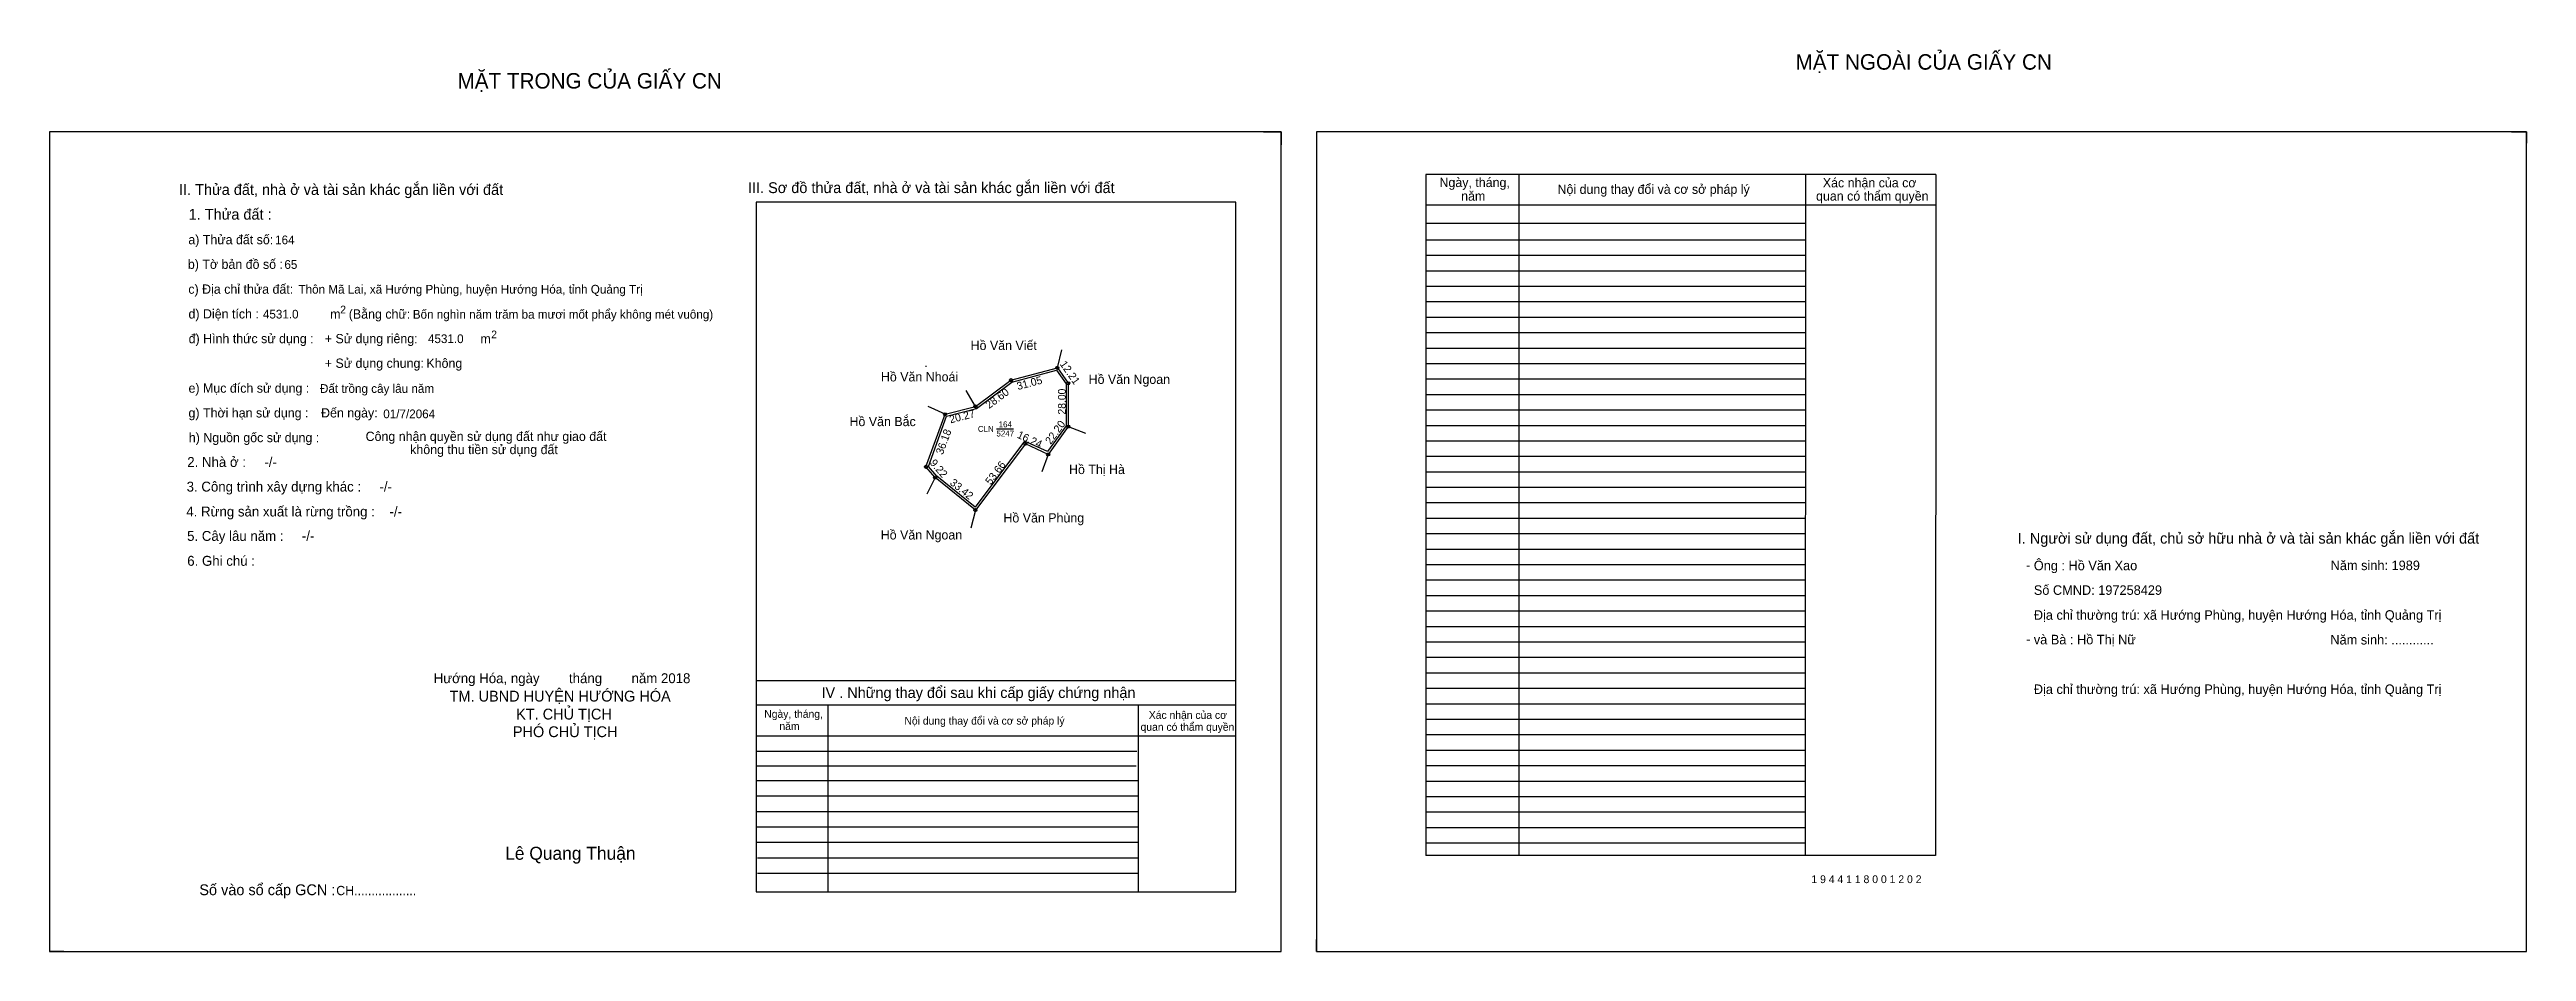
# Model space of a CAD drawing. Extents: x 531985 to 535496, y 1847070 to 1847670.
# Drawn here: x 533894 to 535496, y 1847087 to 1847670 of the extents above.
import ezdxf

# ---------------------------------------------------------------- set-up
doc = ezdxf.new("R2010")
doc.units = 0
for name, color, linetype in [('Default', 7, 'Continuous'), ('Level 10', 7, 'Continuous'), ('Level 11', 7, 'Continuous'), ('Level 13', 7, 'Continuous'), ('Level 27', 7, 'Continuous'), ('Level 36', 7, 'Continuous'), ('Level 49', 7, 'Continuous'), ('Level 55', 7, 'Continuous'), ('Level 6', 7, 'Continuous'), ('Level 60', 7, 'Continuous'), ('Level 7', 7, 'Continuous'), ('Level 8', 7, 'Continuous'), ('Level 9', 7, 'Continuous')]:
    doc.layers.add(name, color=color, linetype=linetype)

msp = doc.modelspace()

# ---------------------------------------------------------------- linework, layer by layer
at = {"layer": 'Level 10'}
for p, q in [((534679.3, 1847616.6), (534690.6, 1847616.6)), ((534690.6, 1847616.6), (534690.6, 1847608.2)), ((535486.1, 1847616.6), (535495.7, 1847616.6)), ((535495.7, 1847616.6), (535495.7, 1847609.2)), ((533894.5, 1847094.4), (533894.5, 1847086.6)), ((533903.7, 1847086.6), (533894.5, 1847086.6)), ((534713.4, 1847086.6), (534713.4, 1847094.4)), ((534713.4, 1847086.6), (534720.5, 1847086.6))]:
    msp.add_line(p, q, dxfattribs=at)
for points in [[(533894.5, 1847086.6), (534690.6, 1847086.6), (534690.6, 1847616.6), (533894.5, 1847616.6)], [(534713.4, 1847086.6), (535495.7, 1847086.6), (535495.7, 1847616.6), (534713.4, 1847616.6)], [(534553, 1847426), (534540, 1847408), (534525.3, 1847414.9), (534493, 1847372), (534467, 1847393), (534461, 1847400), (534473.4, 1847434), (534493, 1847439), (534516, 1847456), (534546, 1847464), (534553, 1847454)], [(534551.6, 1847426.5), (534539.5, 1847409.8), (534524.8, 1847416.6), (534492.8, 1847374), (534468, 1847394), (534462.6, 1847400.3), (534474.4, 1847432.8), (534493.6, 1847437.7), (534516.6, 1847454.7), (534545.4, 1847462.4), (534551.6, 1847453.6)]]:
    msp.add_lwpolyline(points, close=True, dxfattribs=at)
at = {"layer": 'Level 11'}
for centre in [(534546, 1847464), (534516, 1847456), (534553, 1847454), (534473.4, 1847434), (534493, 1847439), (534553, 1847426), (534553, 1847426), (534461, 1847400), (534525.3, 1847414.9), (534540, 1847408), (534467, 1847393), (534493, 1847372)]:
    msp.add_circle(centre, 1, dxfattribs=at)
at = {"layer": 'Level 27'}
for p, q in [((534546, 1847464), (534548.9, 1847475.6)), ((534493, 1847439), (534487, 1847449.4)), ((534473.4, 1847434), (534462.4, 1847439)), ((534553, 1847426), (534564.2, 1847421.7)), ((534540, 1847408), (534536, 1847396.7)), ((534467, 1847393), (534461.5, 1847382.3)), ((534493, 1847372), (534490.1, 1847360.3))]:
    msp.add_line(p, q, dxfattribs=at)
at = {"layer": 'Level 7'}
for p, q in [((535029.4, 1847546.6), (534784.2, 1847546.6)), ((535029.4, 1847536.6), (534784.2, 1847536.6)), ((535029.4, 1847526.6), (534784.2, 1847526.6)), ((535029.4, 1847516.6), (534784.2, 1847516.6)), ((535029.4, 1847506.6), (534784.2, 1847506.6)), ((535029.4, 1847496.6), (534784.2, 1847496.6)), ((535029.4, 1847486.6), (534784.2, 1847486.6)), ((535029.4, 1847476.6), (534784.2, 1847476.6)), ((535029.4, 1847466.6), (534784.2, 1847466.6)), ((535029.4, 1847456.6), (534784.2, 1847456.6)), ((535029.4, 1847446.6), (534784.2, 1847446.6)), ((535029.4, 1847436.6), (534784.2, 1847436.6)), ((535029.4, 1847426.6), (534784.2, 1847426.6)), ((535029.4, 1847416.6), (534784.2, 1847416.6)), ((535029.4, 1847406.6), (534784.2, 1847406.6)), ((535029.4, 1847396.6), (534784.2, 1847396.6)), ((535029.4, 1847386.6), (534784.2, 1847386.6)), ((535029.4, 1847376.6), (534784.2, 1847376.6)), ((535029.4, 1847366.6), (534784.2, 1847366.6)), ((535029.4, 1847356.6), (534784.2, 1847356.6)), ((535029.4, 1847346.6), (534784.2, 1847346.6)), ((535029.4, 1847336.6), (534784.2, 1847336.6)), ((535029.4, 1847326.6), (534784.2, 1847326.6)), ((535029.4, 1847316.6), (534784.2, 1847316.6)), ((535029.4, 1847306.6), (534784.2, 1847306.6)), ((535029.4, 1847296.6), (534784.2, 1847296.6)), ((535029.4, 1847286.6), (534784.2, 1847286.6)), ((535029.4, 1847276.6), (534784.2, 1847276.6)), ((535029.4, 1847266.6), (534784.2, 1847266.6)), ((535029.4, 1847256.6), (534784.2, 1847256.6)), ((535029.4, 1847246.6), (534784.2, 1847246.6)), ((535029.4, 1847236.6), (534784.2, 1847236.6)), ((535029.4, 1847226.6), (534784.2, 1847226.6)), ((534597.4, 1847215.9), (534351.3, 1847215.9)), ((535029.4, 1847216.6), (534784.2, 1847216.6)), ((534596.9, 1847206.4), (534351.3, 1847206.4)), ((534598.2, 1847197), (534351.3, 1847197)), ((535029.4, 1847206.6), (534784.2, 1847206.6)), ((535029.4, 1847196.6), (534784.2, 1847196.6)), ((534598.2, 1847187), (534351.3, 1847187)), ((534598.2, 1847177), (534351.3, 1847177)), ((535029.4, 1847186.6), (534784.2, 1847186.6)), ((535029.4, 1847176.6), (534784.2, 1847176.6)), ((534598.2, 1847167), (534351.3, 1847167)), ((535029.4, 1847166.6), (534784.2, 1847166.6)), ((534598.2, 1847157), (534351.3, 1847157)), ((534598.2, 1847147), (534352.1, 1847147)), ((535029.4, 1847156.6), (534784.2, 1847156.6)), ((534598.2, 1847137), (534352.1, 1847137))]:
    msp.add_line(p, q, dxfattribs=at)
at = {"layer": 'Level 8'}
for p, q in [((535113.8, 1847589.1), (534784.2, 1847589.1)), ((534784.2, 1847589.1), (534784.2, 1847148.6)), ((534844.2, 1847589.1), (534844.2, 1847148.6)), ((535029.6, 1847588.9), (535029.4, 1847148.6)), ((535113.8, 1847589.1), (535113.7, 1847148.6)), ((534661.3, 1847571.2), (534351.3, 1847571.2)), ((534351.3, 1847571.2), (534351.3, 1847125.2)), ((534661.3, 1847125.2), (534661.3, 1847571.2)), ((535113.8, 1847569.1), (534784.2, 1847569.1)), ((535029.4, 1847557.3), (534784.2, 1847557.3)), ((534661.3, 1847261.6), (534351.3, 1847261.6)), ((534661.3, 1847245.9), (534351.3, 1847245.9)), ((534397.5, 1847245.9), (534397.5, 1847125.2)), ((534598.2, 1847245.9), (534598.2, 1847125.2)), ((534661.3, 1847225.9), (534351.3, 1847225.9)), ((535113.7, 1847148.6), (534784.2, 1847148.6)), ((534351.3, 1847125.2), (534661.3, 1847125.2))]:
    msp.add_line(p, q, dxfattribs=at)
at = {"layer": 'Level 9'}
msp.add_line((534506.6, 1847424.5), (534517.7, 1847424.5), dxfattribs=at)

# ---------------------------------------------------------------- texts
at = {"layer": 'Default'}
for s, p in [('e) Mục đích sử dụng :', (533984.3, 1847447.9)), ('g) Thời hạn sử dụng :', (533984.3, 1847431.9)), ('Đến ngày:', (534070, 1847431.9)), ('h) Nguồn gốc sử dụng :', (533984.5, 1847415.9)), ('Công nhận quyền sử dụng đất như giao đất', (534098.8, 1847416.7)), ('không thu tiền sử dụng đất', (534127.6, 1847408.2))]:
    msp.add_text(s, height=6, dxfattribs=at).set_placement(p)
at = {"layer": 'Level 13'}
for s, p in [('CLN', (534494.6, 1847422.6)), ('5247', (534506.6, 1847419.6)), ('164', (534508, 1847425.5))]:
    msp.add_text(s, height=3.84, dxfattribs=at).set_placement(p)
at = {"layer": 'Level 36'}
for p in [(534459.9, 1847464.5), (534557.1, 1847395.3)]:
    msp.add_text('.', height=6, dxfattribs=at).set_placement(p)
at = {"layer": 'Level 49'}
for s, rotation, p in [('12.21', 304.992, (534547.3, 1847466.4)), ('28.60', 36.4692, (534501.8, 1847437.3)), ('31.05', 14.9314, (534520.5, 1847449.6)), ('28.00', 90, (534551.4, 1847433.8)), ('20.27', 14.2831, (534476.9, 1847428.1)), ('36.18', 70.0223, (534471.9, 1847407.5)), ('16.24', 334.981, (534519.5, 1847419)), ('22.20', 54.1623, (534541.7, 1847414.1)), ('9.22', 310.6013, (534463.2, 1847402.3)), ('53.66', 53.0212, (534502.9, 1847387.9)), ('33.42', 321.0725, (534476.1, 1847388.9))]:
    msp.add_text(s, height=5, rotation=rotation, dxfattribs=at).set_placement(p)
at = {"layer": 'Level 55'}
for s, height, p in [('1', 0.8, (534545.8, 1847464)), ('11', 0.8, (534515.5, 1847456)), ('163', 0.22, (534515.8, 1847455.8)), ('163', 0.22, (534545.8, 1847463.8)), ('0', 0.22, (534545.9, 1847463.8)), ('0', 0.22, (534545.9, 1847463.8)), ('2', 0.8, (534552.7, 1847454)), ('0', 0.22, (534552.9, 1847453.8)), ('0', 0.22, (534552.9, 1847453.8)), ('9', 0.8, (534473.1, 1847434)), ('165', 0.22, (534473.1, 1847433.8)), ('0', 0.22, (534473.3, 1847433.8)), ('10', 0.8, (534492.4, 1847439)), ('163', 0.22, (534492.8, 1847438.8)), ('0', 0.22, (534492.9, 1847438.8)), ('3', 0.8, (534552.8, 1847426)), ('0', 0.22, (534552.9, 1847425.8)), ('0', 0.22, (534552.9, 1847425.8)), ('0', 0.22, (534552.9, 1847425.8)), ('0', 0.22, (534552.9, 1847425.8)), ('8', 0.8, (534460.7, 1847400)), ('5', 0.8, (534525, 1847414.9)), ('168', 0.22, (534525, 1847414.7)), ('4', 0.8, (534539.7, 1847408)), ('168', 0.22, (534539.8, 1847407.8)), ('0', 0.22, (534539.9, 1847407.8)), ('0', 0.22, (534539.9, 1847407.8)), ('165', 0.22, (534460.8, 1847399.8)), ('7', 0.8, (534466.7, 1847393)), ('167', 0.22, (534466.8, 1847392.8)), ('165', 0.22, (534466.8, 1847392.8)), ('6', 0.8, (534492.7, 1847372)), ('168', 0.22, (534492.8, 1847371.8)), ('167', 0.22, (534492.8, 1847371.8))]:
    msp.add_text(s, height=height, dxfattribs=at).set_placement(p)
at = {"layer": 'Level 6'}
for s, height, p in [('164', 5.63, (534040.3, 1847543.9)), ('65', 5.63, (534046.3, 1847528)), ('Thôn Mã Lai, xã Hướng Phùng, huyện Hướng Hóa, tỉnh Quảng Trị', 5.64, (534055.4, 1847512)), ('4531.0', 5.63, (534032.4, 1847495.9)), ('Bốn nghìn năm trăm ba mươi mốt phẩy không mét vuông)', 5.632, (534129.3, 1847495.8)), ('4531.0', 5.63, (534139.1, 1847480)), ('Đất trồng cây lâu năm', 5.64, (534069.3, 1847447.8)), ('01/7/2064', 5.64, (534110.2, 1847431.4)), ('Ông : Hồ Văn Xao', 6.16, (535177.2, 1847333.1)), ('Năm sinh: 1989', 6.16, (535369.1, 1847333.2)), ('Số CMND: 197258429', 6.16, (535177.2, 1847317.2)), ('Địa chỉ thường trú: xã Hướng Phùng, huyện Hướng Hóa, tỉnh Quảng Trị', 6.16, (535177.2, 1847301.1)), ('và Bà : Hồ Thị Nữ', 6.16, (535177.2, 1847285.2)), ('Năm sinh: ............', 6.16, (535368.9, 1847285.1)), ('Địa chỉ thường trú: xã Hướng Phùng, huyện Hướng Hóa, tỉnh Quảng Trị', 6.16, (535177.2, 1847253.1)), ('1 9 4 4 1 1 8 0 0 1 2 0 2', 5.04, (535033.4, 1847130.8))]:
    msp.add_text(s, height=height, dxfattribs=at).set_placement(p)
at = {"layer": 'Level 60'}
for s, p in [('Hồ Văn Viết', (534489.9, 1847475.5)), ('Hồ Văn Nhoái', (534431.9, 1847455.2)), ('Hồ Văn Ngoan', (534566.2, 1847453.6)), ('Hồ Văn Bắc', (534411.6, 1847426.3)), ('Hồ Thị Hà', (534553.5, 1847395.3)), ('Hồ Văn Phùng', (534511.1, 1847364)), ('Hồ Văn Ngoan', (534431.8, 1847353))]:
    msp.add_text(s, height=6, dxfattribs=at).set_placement(p)
at = {"layer": 'Level 7'}
for s, height, p in [('MẶT TRONG CỦA GIẤY CN', 10, (534158.2, 1847644.6)), ('MẶT NGOÀI CỦA GIẤY CN', 10, (535023.2, 1847656.8)), ('II. Thửa đất, nhà ở và tài sản khác gắn liền với đất', 7, (533978.2, 1847575.8)), ('III. Sơ đồ thửa đất, nhà ở và tài sản khác gắn liền với đất', 7, (534346, 1847577)), ('Ngày, tháng,', 6, (534793, 1847580.9)), ('năm', 6, (534807, 1847572.1)), ('Nội dung thay đổi và cơ sở pháp lý', 6, (534869.3, 1847576.5)), (' quan có thẩm quyền', 6, (535034.2, 1847572.1)), ('Xác nhận của cơ', 6, (535040.8, 1847580.7)), ('1. Thửa đất :', 7, (533984.4, 1847559.8)), ('a) Thửa đất số:', 6, (533984.2, 1847543.9)), ('b) Tờ bản đồ số :', 6, (533983.9, 1847528)), ('c) Địa chỉ thửa đất:', 6, (533984.2, 1847511.9)), ('d) Diện tích :', 6, (533984.3, 1847495.9)), ('m', 6, (534075.9, 1847495.8)), ('2', 5, (534082.4, 1847499.2)), ('(Bằng chữ:', 6, (534087.9, 1847495.8)), ('đ) Hình thức sử dụng :', 6, (533984.4, 1847479.9)), ('+ Sử dụng riêng:', 6, (534072.4, 1847479.9)), ('m', 6, (534173, 1847479.8)), ('2', 5, (534180, 1847483.1)), ('+ Sử dụng chung:', 6, (534072.4, 1847464)), ('Không', 6, (534138.1, 1847464)), ('2. Nhà ở :     -/-', 6.4, (533983.5, 1847399.9)), ('3. Công trình xây dựng khác :     -/-', 6.4, (533983.1, 1847384)), ('4. Rừng sản xuất là rừng trồng :    -/-', 6.4, (533982.9, 1847367.9)), ('5. Cây lâu năm :     -/-', 6.4, (533983.4, 1847352.1)), ('I. Người sử dụng đất, chủ sở hữu nhà ở và tài sản khác gắn liền với đất', 7, (535166.8, 1847350.3)), ('6. Ghi chú :', 6.4, (533983.5, 1847336)), ('-', 6.4, (535172.1, 1847333.3)), ('-', 6.4, (535172.2, 1847285.4)), ('Hướng Hóa, ngày        tháng        năm 2018', 6.4, (534142.8, 1847260.1)), ('TM. UBND HUYỆN HƯỚNG HÓA', 7, (534153.1, 1847248.2)), ('IV . Những thay đổi sau khi cấp giấy chứng nhận', 7, (534393.5, 1847250.5)), ('KT. CHỦ TỊCH', 7, (534196.1, 1847236.6)), ('Ngày, tháng,', 5, (534356.5, 1847237.7)), ('Xác nhận của cơ', 5, (534605.1, 1847237)), ('PHÓ CHỦ TỊCH', 7, (534194, 1847225.2)), ('năm', 5, (534366.3, 1847229.8)), ('Nội dung thay đổi và cơ sở pháp lý', 5, (534447.1, 1847233.3)), (' quan có thẩm quyền', 5, (534597.9, 1847229.3)), ('Lê Quang Thuận', 8.4, (534189, 1847145.9)), ('Số vào sổ cấp GCN :', 7, (533991.3, 1847123)), ('CH..................', 6, (534079.8, 1847123))]:
    msp.add_text(s, height=height, dxfattribs=at).set_placement(p)

doc.saveas('drawing.dxf')
